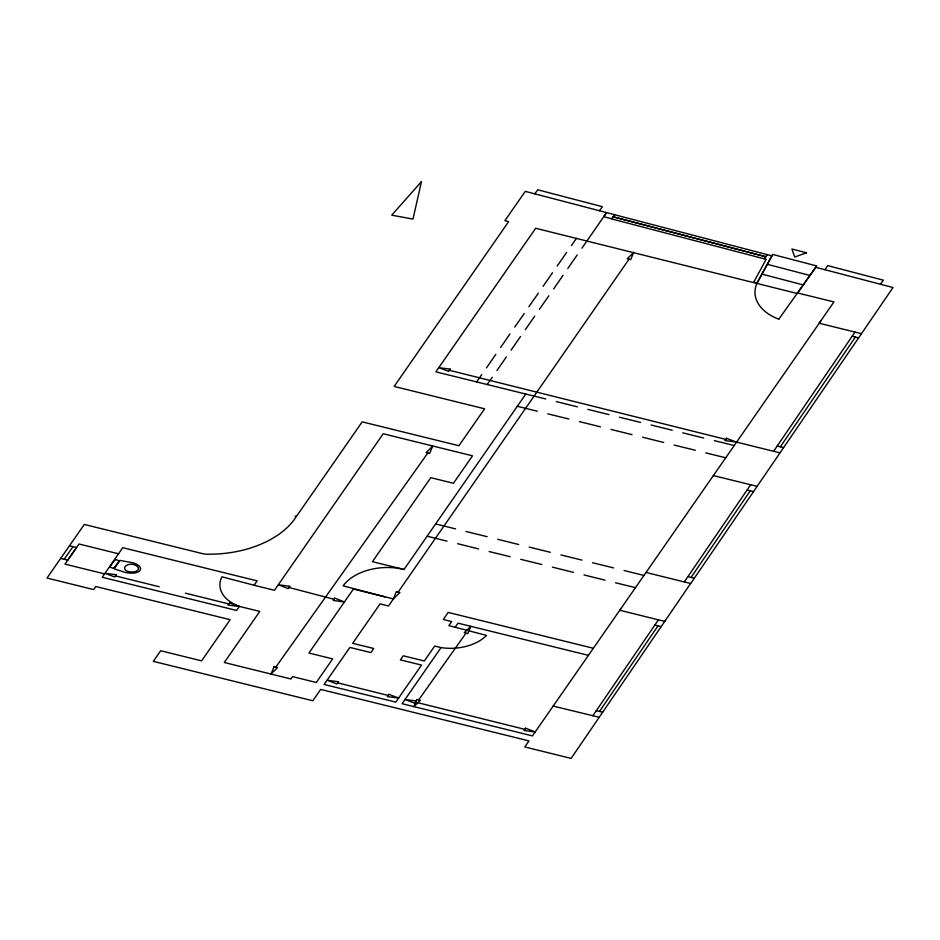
<?xml version="1.0" encoding="UTF-8"?>
<svg xmlns="http://www.w3.org/2000/svg" width="940" height="940" viewBox="0 0 940 940"><rect width="100%" height="100%" fill="white"/><g stroke="black" fill="none" stroke-linecap="round" stroke-linejoin="round"><path stroke-width="1.41" d="M109.827 566.855L112.788 568.277L113.987 567.936M757.111 282.987L772.68 254.435L816.719 265.95L797.249 293.492L535.683 228.267L435.866 371.852L545.705 398.96M778.766 319.165A52.663 33.076 -3.3 0 1 757.1 282.94L771.916 255.856L525.284 191.349L504.886 220.689L508.646 221.605L394.154 386.434L484.605 408.806L458.92 445.736L362.194 421.86L293.715 520.325A88.466 55.554 -3.3 0 1 204.438 554.106L84.318 524.449L47 578.053L93.659 589.58L95.786 586.537L230.159 619.707L201.607 660.855L160.646 650.75L153.338 661.349L312.809 700.77L320.704 689.42L529.009 740.908L524.802 746.959L571.12 758.392L690.618 583.505L646.027 572.46L532.451 735.902L402.097 703.707L441.036 647.601A40.15 25.216 -3.3 0 0 486.568 635.393L448.85 625.652L451.717 621.575L443.316 619.507L448.18 612.422L593.363 648.283M620.8 608.756L619.812 610.26L664.745 621.411L665.461 620.435M239.406 606.359A41.513 26.073 -3.3 0 1 221.911 576.819L254.141 585.256L257.125 580.873L122.752 547.691L102.225 577.266L236.598 610.448L239.43 606.429L259.793 611.411L224.308 662.5L290.942 678.986L292.563 676.624L316.287 682.487L332.654 658.893L308.931 653.03L353.393 589.051L393.39 598.909L399.899 592.588L396.351 591.66L393.39 598.909L388.526 605.995L380.042 603.915L352.653 643.324L373.732 648.494L370.947 652.595L349.88 647.425L324.112 684.461L395.775 702.121L421.543 665.073L400.381 659.88L403.248 655.803L424.328 660.985L434.68 646.074L441.036 647.601M592.87 715.74L658.435 619.824M684.297 581.919L750.649 484.781M773.608 451.294L855.036 332.055M691.041 577.43L750.261 490.798M780.365 446.805L855.4 337.049M690.7 583.529L893 287.534L815.72 267.312L778.814 319.189M599.497 711.416L658.035 625.84M486.462 367.881L495.85 354.298M500.585 347.518L509.974 333.923M543.097 286.359L552.485 272.776M557.232 265.997L566.655 252.343M496.978 370.501L506.366 356.918M511.102 350.127L520.537 336.485M553.613 288.98L563.048 275.338M567.784 268.546L577.172 254.963M525.777 394.083L404.024 569.464L372.428 561.673L430.779 477.673L453.444 483.266L472.514 455.818L383.214 433.751L274.468 590.297L254.141 585.256M398.125 592.118L629.036 259.217M646.027 572.46L820.82 320.94M64.202 559.241L72.979 546.645M571.391 245.563L576.467 238.325M528.879 306.71L538.361 293.151M476.651 381.91L481.715 374.672M514.756 327.085L524.226 313.514M581.919 248.184L606.594 212.616L603.644 216.67L611.682 218.773M487.167 384.519L492.231 377.281M525.272 329.705L534.754 316.134M539.395 309.331L548.878 295.759M455.16 627.227L458.038 623.161L588.44 655.368M275.784 667.13L427.841 452.974M418.688 699.889L465.981 633.184M109.804 566.879L114.927 559.852M114.046 567.995L119.169 560.969L116.184 559.57M534.801 193.84L537.751 189.786L602.387 206.694L599.438 210.748M614.643 214.72L611.599 218.891L766.17 259.322L753.751 282.106L757.1 282.928M764.22 258.805L767.263 254.646M824.827 269.698L827.788 265.644L883.4 280.191L880.439 284.244M114.95 559.829L116.184 559.512M131.976 562.614L119.991 560.428L114.081 568.817L125.161 572.389A19.364 12.161 -3.3 0 0 130.014 573.071A13.759 8.648 -3.3 0 0 134.291 573.012A9.623 6.051 -3.3 0 0 138.098 571.896A5.523 3.466 -3.3 0 0 140.471 568.418M403.93 569.44L399.547 568.524A46.107 28.952 -3.3 0 0 345.297 583.153L343.112 585.832L384.989 596.841M777.133 446.03L783.584 447.581M747.124 490.046L753.481 491.573M687.916 576.678L694.272 578.206M596.265 710.64L602.716 712.191M69.49 545.799L76.551 547.503L79.007 544.002L118.511 553.789M553.143 706.093L599.226 717.267M615.547 582.777L635.475 587.641M797.895 293.045L833.945 301.928L819.151 323.219L861.44 333.665M736.584 442.153L779.977 452.822M619.46 417.231L640.539 422.401M651.056 425.009L672.218 430.214M547.797 413.847L568.876 419.017M579.393 421.637L600.46 426.807M674.215 445.078L695.295 450.248M713.354 475.57L757.1 486.332M466.052 531.5L487.132 536.67M560.875 554.941L581.954 560.111M592.47 562.731L613.55 567.901M489.129 551.545L510.209 556.715M520.725 559.323L541.793 564.505M104.587 573.882L64.954 564.129L76.551 547.503L67.727 560.158L60.712 558.395M587.911 409.382L608.944 414.611M682.734 432.823L703.766 438.052M714.33 440.613L734.211 445.537M556.316 401.591L577.348 406.82M610.977 429.416L632.021 434.656M642.572 437.206L663.699 442.458M705.811 452.869L725.692 457.792M517.306 406.28L537.28 411.227M497.648 539.29L518.68 544.519M529.244 547.08L550.276 552.309M624.066 570.521L643.947 575.445M435.655 523.956L455.536 528.879M552.403 567.137L573.435 572.366M583.999 574.928L605.031 580.156M427.136 536.211L447.017 541.135M457.58 543.696L478.613 548.925M115.526 575.926L159.224 586.748M185.392 593.175L228.82 603.927M449.332 370.278L725.75 439.391M337.707 682.851L388.138 695.436M415.574 702.133L524.814 729.346M852.169 336.273L858.573 337.883M654.816 625.065L661.137 626.651M613.139 216.776L765.759 256.702M613.103 216.834L765.724 256.749M767.275 264.305L810.068 275.49M761.905 274.116L803.465 284.985M295.125 516.095L296.453 516.436M288.933 587.488L334.029 599.285M128.134 571.543A6.016 3.784 -3.3 0 1 125.149 566.632A6.016 3.784 -3.3 0 1 133.104 564.482A8.143 5.111 -3.3 0 1 135.642 565.375A9.259 5.816 -3.3 0 1 137.639 566.808A6.521 4.089 -3.3 0 1 138.403 568.394M138.462 568.418A4.547 2.855 -3.3 0 1 136.629 571.015A6.545 4.112 -3.3 0 1 134.091 571.826A8.366 5.252 -3.3 0 1 131.259 571.943A10.81 6.792 -3.3 0 1 128.145 571.473M140.565 568.442A9.647 6.063 -3.3 0 0 139.167 566.08A15.287 9.6 -3.3 0 0 135.983 563.929A14.453 9.083 -3.3 0 0 131.988 562.578M421.473 181.608L412.977 219.091L391.733 215.166L421.473 181.608M633.689 252.402L630.716 259.651L627.227 258.805L633.689 252.402M470.811 626.428L467.791 633.595L464.207 632.726L470.811 626.428M274.104 666.695L271.049 673.921L277.558 667.6L274.104 666.695M432.67 446.218L429.615 453.433L426.161 452.539L432.67 446.218M416.866 699.477L413.812 706.704L420.368 700.323L416.866 699.477M116.266 574.763L114.739 577.007L105.01 573.306L116.266 574.763M450.166 369.138L448.627 371.382L438.815 367.657L450.166 369.138M388.831 694.319L387.304 696.575L398.654 698.044L388.831 694.319M416.314 700.97L414.775 703.214L405.058 699.513L416.314 700.97M525.648 728.206L524.062 730.509L535.33 731.966L525.648 728.206M229.618 602.846L227.985 605.066L239.336 606.547L229.618 602.846M289.767 586.348L288.098 588.628L278.499 584.762L289.767 586.348M334.863 598.145L333.195 600.425L344.557 602.035L334.863 598.145M338.506 681.77L336.873 683.991L327.19 680.243L338.506 681.77M726.55 438.298L724.916 440.531L736.232 442.059L726.55 438.298M806.508 252.801L794.711 256.996L791.915 248.994L806.508 252.801"/></g></svg>
